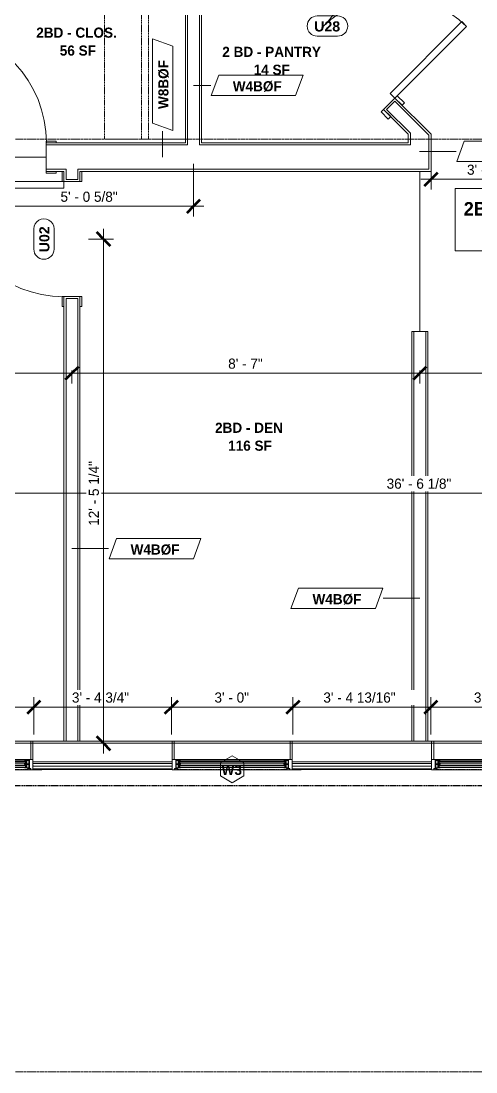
# Model space of a CAD drawing. Header units: inches. Extents: x -4058 to -1781, y 9814 to 12264.
# Drawn here: x -2413.7 to -2279, y 9891.2 to 10202.2 of the extents above; entities that cross this region are included whole.
import ezdxf

# ---------------------------------------------------------------- set-up
doc = ezdxf.new("R2010")
doc.units = ezdxf.units.IN
doc.header["$MEASUREMENT"] = 0
for name, pattern in [('Aligning Line 1_8_', [0.25, 0.125, -0.125]), ('Dash', [0.25, 0.125, -0.125]), ('Dash 3_32_', [0.1875, 0.09375, -0.09375]), ('Dash_2_', [0.25, 0.125, -0.125]), ('Grid Line 1_2_', [0.875, 0.5, -0.125, 0.125, -0.125])]:
    doc.linetypes.add(name, pattern=pattern)
for name, color, linetype, lineweight in [('0-1', 7, 'Continuous', 5), ('0-2', 7, 'Continuous', 9), ('A-ANNO-DIMS', 211, 'Continuous', 9), ('A-ANNO-DIMS-32', 211, 'Continuous', 9), ('A-AREA-IDEN', 2, 'Continuous', 9), ('A-DETL-1', 90, 'Dash 3_32_', 9), ('A-DETL-GENF-HDLN-1', 7, 'Dash', 9), ('A-DETL-GENF-HDLN-2', 1, 'Continuous', 18), ('A-DOOR-2', 31, 'Continuous', 9), ('A-DOOR-IDEN', 31, 'Continuous', 9), ('A-FLOR-2', 192, 'Continuous', 9), ('A-GLAZ', 151, 'Continuous', 18), ('A-GLAZ-1', 7, 'Continuous', 9), ('A-GLAZ-IDEN', 152, 'Continuous', 9), ('A-WALL-1', 7, 'Continuous', 9), ('A-WALL-2', 113, 'Continuous', 9), ('A-WALL-IDEN', 211, 'Continuous', 9), ('G-ANNO-SYMB', 111, 'Aligning Line 1_8_', 9), ('I-WALL-4', 2, 'Continuous', 9), ('Q-CASE', 31, 'Continuous', 9), ('Q-CASE-HDLN', 31, 'Dash', 9), ('S-GRID-1', 1, 'Grid Line 1_2_', 9)]:
    doc.layers.add(name, color=color, linetype=linetype, lineweight=lineweight)
doc.layers.add('0-4', color=250, linetype='Dash_2_')
doc.styles.add('Arial_B', font='arialbd.ttf', dxfattribs={"height": 3})
doc.styles.add('Century Gothic', font='ufonts.com_century-gothic.ttf', dxfattribs={"height": 3})
doc.styles.add('Century Gothic_B', font='GOTHICB.TTF', dxfattribs={"height": 3})
doc.styles.add('Century Gothic_B_1', font='GOTHICB.TTF', dxfattribs={"height": 4})
doc.dimstyles.new('MARKETING_DIMENSION', dxfattribs={"dimscale": 12, "dimtxt": 3.132505, "dimasz": 0.333333, "dimexe": 0.25, "dimexo": 0.166667, "dimgap": 0.041667, "dimtad": 1, "dimdec": 4, "dimrnd": 0.0625, "dimzin": 3, "dimdsep": 46, "dimlunit": 4, "dimtxsty": 'Century Gothic', "dimblk1": 'OBLIQUE', "dimblk2": 'OBLIQUE', "dimsah": 1, "dimcen": 0.09, "dimdle": 0.25, "dimazin": 0, "dimtfac": 1, "dimtdec": 4, "dimtix": 1, "dimtmove": 0, "dimatfit": 3, "dimfxl": 1, "dimtvp": 1, "dimtfill": 1, "dimfrac": 2, "dimtolj": 1, "dimtzin": 0, "dimarcsym": 2})
doc.dimstyles.new('THE_DIMENSION_STRING', dxfattribs={"dimscale": 12, "dimtxt": 3.132505, "dimasz": 0.333333, "dimexe": 0.25, "dimexo": 0.166667, "dimgap": 0.041667, "dimtad": 1, "dimdec": 4, "dimrnd": 0.0625, "dimzin": 3, "dimdsep": 46, "dimlunit": 4, "dimtxsty": 'Century Gothic', "dimblk1": 'OBLIQUE', "dimblk2": 'OBLIQUE', "dimsah": 1, "dimcen": 0.09, "dimdle": 0.25, "dimazin": 0, "dimtfac": 1, "dimtdec": 4, "dimtix": 1, "dimtmove": 0, "dimatfit": 3, "dimfxl": 1, "dimtvp": 1, "dimtfill": 1, "dimfrac": 2, "dimtolj": 1, "dimtzin": 0, "dimarcsym": 2})
doc.dimstyles.new('THE_DIMENSION_STRING_2', dxfattribs={"dimscale": 12, "dimtxt": 3.132505, "dimasz": 0.333333, "dimexe": 0.25, "dimexo": 0.166667, "dimgap": 0.041667, "dimtad": 1, "dimdec": 4, "dimrnd": 0.0625, "dimzin": 3, "dimdsep": 46, "dimlunit": 4, "dimtxsty": 'Century Gothic', "dimblk1": 'OBLIQUE', "dimblk2": 'OBLIQUE', "dimsah": 1, "dimcen": 0.09, "dimdle": 0.25, "dimazin": 0, "dimtfac": 1, "dimtdec": 4, "dimtix": 1, "dimtmove": 0, "dimatfit": 3, "dimfxl": 1, "dimtvp": 1, "dimtfill": 1, "dimfrac": 2, "dimtolj": 1, "dimtzin": 0, "dimarcsym": 2})
doc.dimstyles.new('THE_DIMENSION_STRING_3', dxfattribs={"dimscale": 12, "dimtxt": 3.132505, "dimasz": 0.333333, "dimexe": 0.25, "dimexo": 0.166667, "dimgap": 0.041667, "dimtad": 1, "dimdec": 4, "dimrnd": 0.0625, "dimzin": 3, "dimdsep": 46, "dimlunit": 4, "dimtxsty": 'Century Gothic', "dimblk1": 'OBLIQUE', "dimblk2": 'OBLIQUE', "dimsah": 1, "dimcen": 0.09, "dimdle": 0.25, "dimazin": 0, "dimtfac": 1, "dimtdec": 4, "dimtix": 1, "dimtmove": 0, "dimatfit": 3, "dimfxl": 1, "dimtvp": 1, "dimtfill": 1, "dimfrac": 2, "dimtolj": 1, "dimtzin": 0, "dimarcsym": 2})
doc.dimstyles.new('THE_DIMENSION_STRING_4', dxfattribs={"dimscale": 12, "dimtxt": 3.132505, "dimasz": 0.333333, "dimexe": 0.25, "dimexo": 0.166667, "dimgap": 0.041667, "dimtad": 1, "dimdec": 4, "dimrnd": 0.0625, "dimzin": 3, "dimdsep": 46, "dimlunit": 4, "dimtxsty": 'Century Gothic', "dimblk1": 'OBLIQUE', "dimblk2": 'OBLIQUE', "dimsah": 1, "dimcen": 0.09, "dimdle": 0.25, "dimazin": 0, "dimtfac": 1, "dimtdec": 4, "dimtix": 1, "dimtmove": 0, "dimatfit": 3, "dimfxl": 1, "dimtvp": 1, "dimtfill": 1, "dimfrac": 2, "dimtolj": 1, "dimtzin": 0, "dimarcsym": 2})
doc.dimstyles.new('THE_DIMENSION_STRING_5', dxfattribs={"dimscale": 12, "dimtxt": 3.132505, "dimasz": 0.333333, "dimexe": 0.25, "dimexo": 0.166667, "dimgap": 0.041667, "dimtad": 1, "dimdec": 4, "dimrnd": 0.0625, "dimzin": 3, "dimdsep": 46, "dimlunit": 4, "dimtxsty": 'Century Gothic', "dimblk1": 'OBLIQUE', "dimblk2": 'OBLIQUE', "dimsah": 1, "dimcen": 0.09, "dimdle": 0.25, "dimazin": 0, "dimtfac": 1, "dimtdec": 4, "dimtix": 1, "dimtmove": 0, "dimatfit": 3, "dimfxl": 1, "dimtvp": 1, "dimtfill": 1, "dimfrac": 2, "dimtolj": 1, "dimtzin": 0, "dimarcsym": 2})

# ---------------------------------------------------------------- blocks, each defined once
blk = doc.blocks.new('Window-Double_Hung-Marvin-Essential - ESDH3066 - 3rd floor-3357212-UNITS PLANS - 3RD FLOOR')
at = {"layer": 'A-DETL-GENF-HDLN-1'}
blk.add_line((16.1, -4.22), (-16.5, -4.22), dxfattribs=at)
at = {"layer": 'A-DETL-GENF-HDLN-2'}
for p, q in [((-17.13, 4.19), (-17.75, 4.19)), ((-17.13, -1.16), (-17.13, 4.19)), ((17.12, 4.19), (17.75, 4.19)), ((17.12, 4.19), (17.12, -1.16)), ((-17.9, -3.19), (-17.9, -3.08)), ((-17.9, -3.08), (-17.75, -3.08)), ((-16.72, -1.19), (-17.75, -1.19)), ((-17.75, -4.28), (-17.75, -1.19)), ((-16.72, -3.77), (-16.72, -1.19)), ((-16.56, -1.53), (-15.34, -1.53)), ((-16.56, -1.53), (-16.56, -2.47)), ((-15.34, -2.47), (-16.56, -2.47)), ((-16.56, -2.75), (-15.34, -2.75)), ((-16.56, -2.75), (-16.56, -3.69)), ((-15.28, -1.65), (-15.94, -1.65)), ((-15.94, -1.65), (-15.94, -2.37)), ((-15.94, -2.37), (-15.28, -2.37)), ((-15.28, -2.87), (-15.94, -2.87)), ((-15.94, -2.87), (-15.94, -3.59)), ((-15.84, -1.66), (-15.84, -2.35)), ((-15.84, -2.88), (-15.84, -3.57)), ((-15.54, -1.79), (-15.54, -2.23)), ((-15.54, -3.01), (-15.54, -3.45)), ((-15.34, -1.53), (-15.28, -1.59)), ((-15.34, -2.47), (-15.28, -2.41)), ((-15.34, -2.75), (-15.28, -2.81)), ((-15.28, -1.59), (-15.28, -1.65)), ((-15.28, -2.37), (-15.28, -2.41)), ((-15.28, -2.81), (-15.28, -2.87)), ((15.34, -1.53), (15.28, -1.59)), ((15.28, -1.59), (15.28, -1.65)), ((15.28, -1.65), (15.94, -1.65)), ((15.28, -2.37), (15.28, -2.41)), ((15.94, -2.37), (15.28, -2.37)), ((15.34, -2.47), (15.28, -2.41)), ((15.34, -2.75), (15.28, -2.81)), ((15.28, -2.81), (15.28, -2.87)), ((15.28, -2.87), (15.94, -2.87)), ((16.56, -1.53), (15.34, -1.53)), ((15.34, -2.47), (16.56, -2.47)), ((16.56, -2.75), (15.34, -2.75)), ((15.54, -1.79), (15.54, -2.23)), ((15.54, -3.01), (15.54, -3.45)), ((15.84, -1.66), (15.84, -2.35)), ((15.84, -2.88), (15.84, -3.57)), ((15.94, -1.65), (15.94, -2.37)), ((15.94, -2.87), (15.94, -3.59)), ((16.56, -1.53), (16.56, -2.47)), ((16.56, -2.75), (16.56, -3.69)), ((16.72, -3.77), (16.72, -1.19)), ((16.72, -1.19), (17.75, -1.19)), ((17.75, -4.28), (17.75, -1.19)), ((17.9, -3.08), (17.75, -3.08)), ((17.9, -3.19), (17.9, -3.08)), ((-19.25, -3.23), (-19.25, -3.19)), ((-19.25, -3.19), (-17.9, -3.19)), ((-17.75, -3.23), (-19.25, -3.23)), ((-17.75, -4.28), (-17.16, -4.28)), ((-17.08, -3.87), (-17.16, -4.28)), ((-17.08, -3.87), (-16.19, -3.87)), ((-16.85, -4.25), (-16.85, -3.87)), ((-16.3, -4.25), (-16.85, -4.25)), ((-16.38, -3.77), (-16.72, -3.77)), ((-15.34, -3.69), (-16.56, -3.69)), ((-16.38, -3.87), (-16.38, -3.77)), ((-16.18, -4.01), (-16.3, -4.01)), ((-16.3, -4.01), (-16.3, -4.25)), ((-16.19, -3.87), (-16.19, -3.97)), ((-16.19, -3.97), (-16.1, -3.97)), ((-16.18, -4.22), (-16.18, -4.01)), ((-16.18, -4.22), (-16.1, -4.22)), ((-16.1, -3.97), (-16.1, -4.22)), ((-15.94, -3.59), (-15.28, -3.59)), ((-15.34, -3.69), (-15.28, -3.63)), ((-15.28, -3.59), (-15.28, -3.63)), ((15.28, -3.59), (15.28, -3.63)), ((15.94, -3.59), (15.28, -3.59)), ((15.34, -3.69), (15.28, -3.63)), ((15.34, -3.69), (16.56, -3.69)), ((16.19, -3.97), (16.1, -3.97)), ((16.1, -3.97), (16.1, -4.22)), ((16.18, -4.22), (16.1, -4.22)), ((16.18, -4.22), (16.18, -4.01)), ((16.18, -4.01), (16.3, -4.01)), ((17.08, -3.87), (16.19, -3.87)), ((16.19, -3.87), (16.19, -3.97)), ((16.3, -4.01), (16.3, -4.25)), ((16.3, -4.25), (16.85, -4.25)), ((16.38, -3.87), (16.38, -3.77)), ((16.38, -3.77), (16.72, -3.77)), ((16.85, -4.25), (16.85, -3.87)), ((17.08, -3.87), (17.16, -4.28)), ((17.75, -4.28), (17.16, -4.28)), ((17.75, -3.23), (19.25, -3.23)), ((19.25, -3.19), (17.9, -3.19)), ((19.25, -3.23), (19.25, -3.19))]:
    blk.add_line(p, q, dxfattribs=at)
at = {"layer": 'A-GLAZ'}
for p, q in [((15.84, -1.66), (-15.84, -1.66)), ((15.84, -1.79), (-15.84, -1.79)), ((15.84, -2.23), (-15.84, -2.23)), ((15.84, -2.35), (-15.84, -2.35)), ((15.84, -2.88), (-15.84, -2.88)), ((15.84, -3.01), (-15.84, -3.01)), ((15.84, -3.45), (-15.84, -3.45)), ((15.84, -3.57), (-15.84, -3.57))]:
    blk.add_line(p, q, dxfattribs=at)
at = {"layer": 'A-GLAZ-1'}
for p, q in [((-17.75, 4.19), (17.75, 4.19)), ((-17.75, -1.16), (-17.75, 4.19)), ((17.75, 4.19), (17.75, -1.16)), ((-17.75, -1.19), (17.75, -1.19)), ((-17.75, -4.28), (-17.75, -1.19)), ((17.75, -1.19), (17.75, -4.28)), ((17.75, -4.28), (-17.75, -4.28)), ((17.75, -4.19), (20.4, -4.19)), ((20.4, -4.25), (17.75, -4.25)), ((20.4, -4.19), (20.4, -4.25))]:
    blk.add_line(p, q, dxfattribs=at)
blk = doc.blocks.new('CTR - 1st Phase - Shell_rvt-1-UNITS PLANS - 3RD FLOOR')
at = {"layer": 'A-WALL-1'}
for p, q in [((-2368.94, 9989.06), (-2410.17, 9989.06)), ((-2292.14, 9989.06), (-2333.44, 9989.06)), ((-2368.94, 9988.44), (-2410.17, 9988.44)), ((-2292.14, 9988.44), (-2333.44, 9988.44)), ((-2410.17, 9983.72), (-2410.17, 9983.69)), ((-2368.94, 9982.94), (-2410.17, 9982.94)), ((-2368.94, 9983.69), (-2368.94, 9983.72)), ((-2333.44, 9983.72), (-2333.44, 9983.69)), ((-2292.14, 9982.94), (-2333.44, 9982.94)), ((-2292.14, 9983.69), (-2292.14, 9983.72)), ((-2368.94, 9982.44), (-2410.17, 9982.44)), ((-2368.94, 9981.69), (-2410.17, 9981.69)), ((-2368.94, 9980.94), (-2410.17, 9980.94)), ((-2407.52, 9980.69), (-2368.94, 9980.69)), ((-2292.14, 9982.44), (-2333.44, 9982.44)), ((-2292.14, 9981.69), (-2333.44, 9981.69)), ((-2292.14, 9980.94), (-2333.44, 9980.94)), ((-2330.79, 9980.69), (-2292.14, 9980.69))]:
    blk.add_line(p, q, dxfattribs=at)
at = {"layer": '0-2'}
for p in [(-2427.92, 9984.88), (-2351.19, 9984.88), (-2274.39, 9984.88)]:
    blk.add_blockref('Window-Double_Hung-Marvin-Essential - ESDH3066 - 3rd floor-3357212-UNITS PLANS - 3RD FLOOR', p, dxfattribs=at)
blk = doc.blocks.new('OD_CW_Closet - OD_CW_Closet-3807278-UNITS PLANS - 3RD FLOOR')
at = {"layer": 'Q-CASE-HDLN'}
for p, q in [((67.55, 24), (0.74, 24)), ((0.74, 24), (0.74, 0)), ((67.55, 0), (67.55, 24)), ((0.74, 13), (67.55, 13)), ((0.74, 11), (67.55, 11)), ((0.74, 0), (67.55, 0))]:
    blk.add_line(p, q, dxfattribs=at)
blk = doc.blocks.new('SWING - SINGLE - FLUSH - SWING - FLUSH - 2-10 x 6-8 - PRIVACY-4202140-UNITS PLANS - 3RD FLOOR')
at = {"layer": 'A-DOOR-2'}
for p, q in [((-20, 4.25), (-20, 4.75)), ((-20, 4.75), (-17, 4.75)), ((-17, 4.25), (-20, 4.25)), ((-17, 4.75), (-17, 4.25)), ((17, 4.25), (17, 4.75)), ((17, 4.75), (20, 4.75)), ((20, 4.25), (17, 4.25)), ((20, 4.75), (20, 4.25)), ((-20, -4.25), (-17, -4.25)), ((-20, -4.75), (-20, -4.25)), ((-17, -4.75), (-20, -4.75)), ((-17, -4.25), (-17, -4.75)), ((15, -4.25), (15, -38.26)), ((17, -4.25), (15, -4.25)), ((17, -4.25), (17, -38.26)), ((17, -4.25), (20, -4.25)), ((17, -4.75), (17, -4.25)), ((20, -4.75), (17, -4.75)), ((20, -4.25), (20, -4.75)), ((17, -38.26), (15, -38.26))]:
    blk.add_line(p, q, dxfattribs=at)
blk.add_arc((17, -4.25), 34.07, 180, 266.6343, dxfattribs=at)
blk = doc.blocks.new('SWING - SINGLE - FLUSH - SWING - FLUSH - 2-10 x 6-8 - PRIVACY-4202128-UNITS PLANS - 3RD FLOOR')
at = {"layer": 'A-DOOR-2'}
for p, q in [((15, 2.37), (15, 36.38)), ((17, 36.38), (15, 36.38)), ((17, 2.37), (17, 36.38)), ((-17, 2.87), (-20, 2.87)), ((-20, 2.87), (-20, 2.37)), ((-20, 2.37), (-17, 2.37)), ((-17, 2.37), (-17, 2.87)), ((17, 2.37), (15, 2.37)), ((20, 2.87), (17, 2.87)), ((17, 2.87), (17, 2.37)), ((17, 2.37), (20, 2.37)), ((20, 2.37), (20, 2.87)), ((-17, -2.38), (-20, -2.38)), ((-20, -2.38), (-20, -2.88)), ((-20, -2.88), (-17, -2.88)), ((-17, -2.88), (-17, -2.38)), ((20, -2.38), (17, -2.38)), ((17, -2.38), (17, -2.88)), ((17, -2.88), (20, -2.88)), ((20, -2.88), (20, -2.38))]:
    blk.add_line(p, q, dxfattribs=at)
blk.add_arc((17, 2.37), 34.07, 93.3657, 180, dxfattribs=at)
blk = doc.blocks.new('SWING - DOUBLE - FLUSH - SWING - DOUBLE - 5-0 x 6-8 - DUMMY-3703244-UNITS PLANS - 3RD FLOOR')
at = {"layer": 'A-DOOR-2'}
for p, q in [((-30, 3.375), (-30, 32.375)), ((-30, 32.375), (-28, 32.375)), ((-28, 32.375), (-28, 2.375)), ((30, 32.375), (28, 32.375)), ((28, 32.375), (28, 2.375)), ((30, 3.375), (30, 32.375)), ((-30, 3.375), (-33, 3.375)), ((-33, 3.375), (-33, 2.375)), ((-30, 2.375), (-30, 3.375)), ((33, 3.375), (30, 3.375)), ((30, 3.375), (30, 2.375)), ((33, 2.375), (33, 3.375)), ((-33, 2.375), (-30, 2.375)), ((-28, 2.375), (-30, 2.375)), ((28, 2.375), (30, 2.375)), ((30, 2.375), (33, 2.375)), ((-30, -2.375), (-33, -2.375)), ((-33, -2.375), (-33, -3.375)), ((-30, -3.375), (-30, -2.375)), ((33, -2.375), (30, -2.375)), ((30, -2.375), (30, -3.375)), ((33, -3.375), (33, -2.375)), ((-33, -3.375), (-30, -3.375)), ((30, -3.375), (33, -3.375))]:
    blk.add_line(p, q, dxfattribs=at)
for centre, start, end in [((-30, 2.375), 360, 90), ((30, 2.375), 90, 180)]:
    blk.add_arc(centre, 30, start, end, dxfattribs=at)
blk = doc.blocks.new('DIMBLOCK38-UNITS PLANS - 3RD FLOOR')
at = {"layer": 'A-ANNO-DIMS-32'}
for p, q in [((-2445.92, 9991.06), (-2445.92, 10002.14)), ((-2409.92, 9991.06), (-2409.92, 10002.14)), ((-2445.92, 9999.14), (-2409.92, 9999.14)), ((-2445.92, 9999.14), (-2445.92, 9991.06)), ((-2409.92, 9999.14), (-2409.92, 9991.06))]:
    blk.add_line(p, q, dxfattribs=at)
at = {"layer": 'A-ANNO-DIMS-32', "lineweight": 50}
for p, q in [((-2445.92, 9999.14), (-2447.92, 9997.14)), ((-2445.92, 9999.14), (-2443.92, 10001.14)), ((-2409.92, 9999.14), (-2411.92, 9997.14)), ((-2409.92, 9999.14), (-2407.92, 10001.14))]:
    blk.add_line(p, q, dxfattribs=at)
at = {"layer": 'A-ANNO-DIMS-32', "color": 0, "insert": (-2433.17, 10003.49), "char_height": 3, "width": 12.5897, "attachment_point": 1, "line_spacing_factor": 0.984502, "style": 'Century Gothic', "bg_fill": 3, "box_fill_scale": 1.25, "bg_fill_color": 256, "bg_fill_true_color": 13158600, "bg_fill_transparency": 0}
blk.add_mtext('3\' - 0"', dxfattribs=at)
blk = doc.blocks.new('_Oblique')
at = {"color": 0, "linetype": 'ByBlock', "lineweight": -2}
blk.add_line((-0.5, -0.5), (0.5, 0.5), dxfattribs=at)
blk = doc.blocks.new('DIMBLOCK39-UNITS PLANS - 3RD FLOOR')
at = {"layer": 'A-ANNO-DIMS-32'}
for p, q in [((-2409.92, 9991.06), (-2409.92, 10002.14)), ((-2369.19, 9991.06), (-2369.19, 10002.14)), ((-2409.92, 9999.14), (-2369.19, 9999.14)), ((-2409.92, 9999.14), (-2409.92, 9991.06)), ((-2369.19, 9999.14), (-2369.19, 9991.06))]:
    blk.add_line(p, q, dxfattribs=at)
at = {"layer": 'A-ANNO-DIMS-32', "lineweight": 50}
for p, q in [((-2409.92, 9999.14), (-2411.92, 9997.14)), ((-2409.92, 9999.14), (-2407.92, 10001.14)), ((-2369.19, 9999.14), (-2371.19, 9997.14)), ((-2369.19, 9999.14), (-2367.19, 10001.14))]:
    blk.add_line(p, q, dxfattribs=at)
at = {"layer": 'A-ANNO-DIMS-32', "color": 0, "insert": (-2398.63, 10003.49), "char_height": 3, "width": 21.7784, "attachment_point": 1, "line_spacing_factor": 0.984502, "style": 'Century Gothic', "bg_fill": 3, "box_fill_scale": 1.25, "bg_fill_color": 256, "bg_fill_true_color": 13158600, "bg_fill_transparency": 0}
blk.add_mtext('3\' - 4 3/4"', dxfattribs=at)
blk = doc.blocks.new('DIMBLOCK40-UNITS PLANS - 3RD FLOOR')
at = {"layer": 'A-ANNO-DIMS-32'}
for p, q in [((-2369.19, 9991.06), (-2369.19, 10002.14)), ((-2333.19, 9991.06), (-2333.19, 10002.14)), ((-2369.19, 9999.14), (-2333.19, 9999.14)), ((-2369.19, 9999.14), (-2369.19, 9991.06)), ((-2333.19, 9999.14), (-2333.19, 9991.06))]:
    blk.add_line(p, q, dxfattribs=at)
at = {"layer": 'A-ANNO-DIMS-32', "lineweight": 50}
for p, q in [((-2369.19, 9999.14), (-2371.19, 9997.14)), ((-2369.19, 9999.14), (-2367.19, 10001.14)), ((-2333.19, 9999.14), (-2335.19, 9997.14)), ((-2333.19, 9999.14), (-2331.19, 10001.14))]:
    blk.add_line(p, q, dxfattribs=at)
at = {"layer": 'A-ANNO-DIMS-32', "color": 0, "insert": (-2356.43, 10003.49), "char_height": 3, "width": 12.5897, "attachment_point": 1, "line_spacing_factor": 0.984502, "style": 'Century Gothic', "bg_fill": 3, "box_fill_scale": 1.25, "bg_fill_color": 256, "bg_fill_true_color": 13158600, "bg_fill_transparency": 0}
blk.add_mtext('3\' - 0"', dxfattribs=at)
blk = doc.blocks.new('DIMBLOCK41-UNITS PLANS - 3RD FLOOR')
at = {"layer": 'A-ANNO-DIMS-32'}
for p, q in [((-2333.19, 9991.06), (-2333.19, 10002.14)), ((-2292.39, 9991.06), (-2292.39, 10002.14)), ((-2333.19, 9999.14), (-2292.39, 9999.14)), ((-2333.19, 9999.14), (-2333.19, 9991.06)), ((-2292.39, 9999.14), (-2292.39, 9991.06))]:
    blk.add_line(p, q, dxfattribs=at)
at = {"layer": 'A-ANNO-DIMS-32', "lineweight": 50}
for p, q in [((-2333.19, 9999.14), (-2335.19, 9997.14)), ((-2333.19, 9999.14), (-2331.19, 10001.14)), ((-2292.39, 9999.14), (-2294.39, 9997.14)), ((-2292.39, 9999.14), (-2290.39, 10001.14))]:
    blk.add_line(p, q, dxfattribs=at)
at = {"layer": 'A-ANNO-DIMS-32', "color": 0, "insert": (-2324.2, 10003.49), "char_height": 3, "width": 27.387, "attachment_point": 1, "line_spacing_factor": 0.984502, "style": 'Century Gothic', "bg_fill": 3, "box_fill_scale": 1.25, "bg_fill_color": 256, "bg_fill_true_color": 13158600, "bg_fill_transparency": 0}
blk.add_mtext('3\' - 4 13/16"', dxfattribs=at)
blk = doc.blocks.new('DIMBLOCK42-UNITS PLANS - 3RD FLOOR')
at = {"layer": 'A-ANNO-DIMS-32'}
for p, q in [((-2292.39, 9991.06), (-2292.39, 10002.14)), ((-2256.39, 9991.06), (-2256.39, 10002.14)), ((-2292.39, 9999.14), (-2256.39, 9999.14)), ((-2292.39, 9999.14), (-2292.39, 9991.06)), ((-2256.39, 9999.14), (-2256.39, 9991.06))]:
    blk.add_line(p, q, dxfattribs=at)
at = {"layer": 'A-ANNO-DIMS-32', "lineweight": 50}
for p, q in [((-2292.39, 9999.14), (-2294.39, 9997.14)), ((-2292.39, 9999.14), (-2290.39, 10001.14)), ((-2256.39, 9999.14), (-2258.39, 9997.14)), ((-2256.39, 9999.14), (-2254.39, 10001.14))]:
    blk.add_line(p, q, dxfattribs=at)
at = {"layer": 'A-ANNO-DIMS-32', "color": 0, "insert": (-2279.63, 10003.49), "char_height": 3, "width": 12.5897, "attachment_point": 1, "line_spacing_factor": 0.984502, "style": 'Century Gothic', "bg_fill": 3, "box_fill_scale": 1.25, "bg_fill_color": 256, "bg_fill_true_color": 13158600, "bg_fill_transparency": 0}
blk.add_mtext('3\' - 0"', dxfattribs=at)
blk = doc.blocks.new('DIMBLOCK518-UNITS PLANS - 3RD FLOOR')
at = {"layer": 'A-ANNO-DIMS-32'}
for p, q in [((-2514.29, 10015.28), (-2514.29, 10065.42)), ((-2514.29, 10062.42), (-2076.17, 10062.42)), ((-2514.29, 10062.42), (-2514.29, 10015.28)), ((-2076.17, 10063.25), (-2076.17, 10059.42)), ((-2076.17, 10062.42), (-2076.17, 10063.25))]:
    blk.add_line(p, q, dxfattribs=at)
at = {"layer": 'A-ANNO-DIMS-32', "lineweight": 50}
for p, q in [((-2514.29, 10062.42), (-2512.29, 10064.42)), ((-2076.17, 10062.42), (-2074.17, 10064.42)), ((-2514.29, 10062.42), (-2516.29, 10060.42)), ((-2076.17, 10062.42), (-2078.17, 10060.42))]:
    blk.add_line(p, q, dxfattribs=at)
at = {"layer": 'A-ANNO-DIMS-32', "color": 0, "insert": (-2305.47, 10066.77), "char_height": 3, "width": 24.5827, "attachment_point": 1, "line_spacing_factor": 0.984502, "style": 'Century Gothic', "bg_fill": 3, "box_fill_scale": 1.25, "bg_fill_color": 256, "bg_fill_true_color": 13158600, "bg_fill_transparency": 0}
blk.add_mtext('36\' - 6 1/8"', dxfattribs=at)
blk = doc.blocks.new('Window Tag - ONE-4156801-UNITS PLANS - 3RD FLOOR')
at = {"layer": 'A-GLAZ-IDEN'}
for p, q in [((0, 0.125), (-0.1071, 0.0619)), ((0.107, 0.062), (0, 0.125)), ((-0.1071, 0.0619), (-0.1071, -0.0619)), ((0.107, -0.0624), (0.107, 0.062)), ((-0.1071, -0.0619), (0, -0.125)), ((0, -0.125), (0.107, -0.0624))]:
    blk.add_line(p, q, dxfattribs=at)
blk = doc.blocks.new('DIMBLOCK640-UNITS PLANS - 3RD FLOOR')
at = {"layer": 'A-ANNO-DIMS-32'}
for p, q in [((-2362.62, 10159.91), (-2362.62, 10144.34)), ((-2362.62, 10147.34), (-2362.62, 10159.91)), ((-2423.25, 10155.16), (-2423.25, 10144.34)), ((-2423.25, 10147.34), (-2423.25, 10155.16)), ((-2423.25, 10147.34), (-2359.62, 10147.34))]:
    blk.add_line(p, q, dxfattribs=at)
at = {"layer": 'A-ANNO-DIMS-32', "lineweight": 50}
for p, q in [((-2423.25, 10147.34), (-2421.25, 10149.34)), ((-2362.62, 10147.34), (-2360.62, 10149.34)), ((-2423.25, 10147.34), (-2425.25, 10145.34)), ((-2362.62, 10147.34), (-2364.62, 10145.34))]:
    blk.add_line(p, q, dxfattribs=at)
at = {"layer": 'A-ANNO-DIMS-32', "color": 0, "insert": (-2402.01, 10151.68), "char_height": 3, "width": 21.7784, "attachment_point": 1, "line_spacing_factor": 0.984502, "style": 'Century Gothic', "bg_fill": 3, "box_fill_scale": 1.25, "bg_fill_color": 256, "bg_fill_true_color": 13158600, "bg_fill_transparency": 0}
blk.add_mtext('5\' - 0 5/8"', dxfattribs=at)
blk = doc.blocks.new('Wall Tag - Arch Wall-3956453-UNITS PLANS - 3RD FLOOR')
at = {"layer": 'A-WALL-IDEN'}
for p, q in [((-0.3561, 0.0937), (-0.4244, -0.0937)), ((0.4244, 0.0937), (-0.3561, 0.0937)), ((0.3561, -0.0937), (0.4244, 0.0937)), ((-0.4244, -0.0937), (0.3561, -0.0937))]:
    blk.add_line(p, q, dxfattribs=at)
blk = doc.blocks.new('DIMBLOCK833-UNITS PLANS - 3RD FLOOR')
at = {"layer": 'A-ANNO-DIMS-32'}
for p, q in [((-2526.12, 10097.95), (-2398.62, 10097.95)), ((-2523.12, 10098.77), (-2523.12, 10094.95)), ((-2523.12, 10097.95), (-2523.12, 10098.77)), ((-2398.62, 10098.77), (-2398.62, 10094.95)), ((-2398.62, 10097.95), (-2398.62, 10098.77))]:
    blk.add_line(p, q, dxfattribs=at)
at = {"layer": 'A-ANNO-DIMS-32', "lineweight": 50}
for p, q in [((-2523.12, 10097.95), (-2525.12, 10095.95)), ((-2523.12, 10097.95), (-2521.12, 10099.95)), ((-2398.62, 10097.95), (-2400.62, 10095.95)), ((-2398.62, 10097.95), (-2396.62, 10099.95))]:
    blk.add_line(p, q, dxfattribs=at)
at = {"layer": 'A-ANNO-DIMS-32', "color": 0, "insert": (-2471.12, 10102.29), "char_height": 3, "width": 24.5827, "attachment_point": 1, "line_spacing_factor": 0.984502, "style": 'Century Gothic', "bg_fill": 3, "box_fill_scale": 1.25, "bg_fill_color": 256, "bg_fill_true_color": 13158600, "bg_fill_transparency": 0}
blk.add_mtext('10\' - 4 1/2"', dxfattribs=at)
blk = doc.blocks.new('DIMBLOCK834-UNITS PLANS - 3RD FLOOR')
at = {"layer": 'A-ANNO-DIMS-32', "lineweight": 50}
for p, q in [((-2398.62, 10097.95), (-2400.62, 10095.95)), ((-2398.62, 10097.95), (-2396.62, 10099.95)), ((-2295.62, 10097.95), (-2297.62, 10095.95)), ((-2295.62, 10097.95), (-2293.62, 10099.95))]:
    blk.add_line(p, q, dxfattribs=at)
at = {"layer": 'A-ANNO-DIMS-32'}
for p, q in [((-2398.62, 10098.77), (-2398.62, 10094.95)), ((-2398.62, 10097.95), (-2398.62, 10098.77)), ((-2398.62, 10097.95), (-2295.62, 10097.95)), ((-2295.62, 10098.77), (-2295.62, 10094.95)), ((-2295.62, 10097.95), (-2295.62, 10098.77))]:
    blk.add_line(p, q, dxfattribs=at)
at = {"layer": 'A-ANNO-DIMS-32', "color": 0, "insert": (-2352.37, 10102.29), "char_height": 3, "width": 12.5897, "attachment_point": 1, "line_spacing_factor": 0.984502, "style": 'Century Gothic', "bg_fill": 3, "box_fill_scale": 1.25, "bg_fill_color": 256, "bg_fill_true_color": 13158600, "bg_fill_transparency": 0}
blk.add_mtext('8\' - 7"', dxfattribs=at)
blk = doc.blocks.new('DIMBLOCK835-UNITS PLANS - 3RD FLOOR')
at = {"layer": 'A-ANNO-DIMS-32', "lineweight": 50}
for p, q in [((-2295.62, 10097.95), (-2297.62, 10095.95)), ((-2295.62, 10097.95), (-2293.62, 10099.95)), ((-2076.17, 10097.95), (-2078.17, 10095.95)), ((-2076.17, 10097.95), (-2074.17, 10099.95))]:
    blk.add_line(p, q, dxfattribs=at)
at = {"layer": 'A-ANNO-DIMS-32'}
for p, q in [((-2295.62, 10098.77), (-2295.62, 10094.95)), ((-2295.62, 10097.95), (-2295.62, 10098.77)), ((-2295.62, 10097.95), (-2073.17, 10097.95)), ((-2076.17, 10099.06), (-2076.17, 10094.95)), ((-2076.17, 10097.95), (-2076.17, 10099.06))]:
    blk.add_line(p, q, dxfattribs=at)
at = {"layer": 'A-ANNO-DIMS-32', "color": 0, "insert": (-2197.31, 10102.29), "char_height": 3, "width": 27.387, "attachment_point": 1, "line_spacing_factor": 0.984502, "style": 'Century Gothic', "bg_fill": 3, "box_fill_scale": 1.25, "bg_fill_color": 256, "bg_fill_true_color": 13158600, "bg_fill_transparency": 0}
blk.add_mtext('18\' - 3 7/16"', dxfattribs=at)
blk = doc.blocks.new('Door Tag - Type Mark-2601225-UNITS PLANS - 3RD FLOOR')
at = {"layer": 'A-DOOR-IDEN'}
for p, q in [((0.09375, 0.09375), (-0.09375, 0.09375)), ((-0.09375, -0.09375), (0.09375, -0.09375))]:
    blk.add_line(p, q, dxfattribs=at)
for centre, start, end in [((-0.09375, 0), 90, 270), ((0.09375, 0), 270, 90)]:
    blk.add_arc(centre, 0.09375, start, end, dxfattribs=at)
blk = doc.blocks.new('DIMBLOCK999-UNITS PLANS - 3RD FLOOR')
at = {"layer": 'A-ANNO-DIMS-32', "lineweight": 50}
for p, q in [((-2389.3, 10137.66), (-2391.3, 10139.66)), ((-2389.3, 10137.66), (-2387.3, 10135.66)), ((-2389.3, 9988.44), (-2391.3, 9990.44)), ((-2389.3, 9988.44), (-2387.3, 9986.44))]:
    blk.add_line(p, q, dxfattribs=at)
at = {"layer": 'A-ANNO-DIMS-32'}
for p, q in [((-2389.3, 9985.44), (-2389.3, 10140.66)), ((-2393.75, 10137.66), (-2386.3, 10137.66)), ((-2389.3, 10137.66), (-2393.75, 10137.66)), ((-2168.56, 9988.44), (-2392.3, 9988.44)), ((-2389.3, 9988.44), (-2168.56, 9988.44))]:
    blk.add_line(p, q, dxfattribs=at)
at = {"layer": 'A-ANNO-DIMS-32', "color": 0, "insert": (-2393.65, 10052.81), "char_height": 3, "width": 24.5827, "attachment_point": 1, "rotation": 90, "line_spacing_factor": 0.984502, "style": 'Century Gothic', "bg_fill": 3, "box_fill_scale": 1.25, "bg_fill_color": 256, "bg_fill_true_color": 13158600, "bg_fill_transparency": 0}
blk.add_mtext('12\' - 5 1/4"', dxfattribs=at)
blk = doc.blocks.new('DIMBLOCK1003-UNITS PLANS - 3RD FLOOR')
at = {"layer": 'A-ANNO-DIMS-32'}
for p, q in [((-2496.63, 9985.44), (-2496.63, 10163.04)), ((-2508.1, 10160.04), (-2493.63, 10160.04)), ((-2496.63, 10160.04), (-2508.1, 10160.04)), ((-2164.99, 9988.44), (-2499.63, 9988.44)), ((-2496.63, 9988.44), (-2164.99, 9988.44))]:
    blk.add_line(p, q, dxfattribs=at)
at = {"layer": 'A-ANNO-DIMS-32', "lineweight": 50}
for p, q in [((-2496.63, 10160.04), (-2498.63, 10162.04)), ((-2496.63, 10160.04), (-2494.63, 10158.04)), ((-2496.63, 9988.44), (-2498.63, 9990.44)), ((-2496.63, 9988.44), (-2494.63, 9986.44))]:
    blk.add_line(p, q, dxfattribs=at)
at = {"layer": 'A-ANNO-DIMS-32', "color": 0, "insert": (-2500.97, 10064), "char_height": 3, "width": 24.5827, "attachment_point": 1, "rotation": 90, "line_spacing_factor": 0.984502, "style": 'Century Gothic', "bg_fill": 3, "box_fill_scale": 1.25, "bg_fill_color": 256, "bg_fill_true_color": 13158600, "bg_fill_transparency": 0}
blk.add_mtext('14\' - 3 5/8"', dxfattribs=at)
blk = doc.blocks.new('DIMBLOCK1530-UNITS PLANS - 3RD FLOOR')
at = {"layer": 'A-ANNO-DIMS-32'}
for p, q in [((-2292.32, 10158.16), (-2292.32, 10152.34)), ((-2292.32, 10155.34), (-2292.32, 10158.16)), ((-2295.32, 10155.34), (-2247.33, 10155.34)), ((-2250.33, 10156.17), (-2250.33, 10152.34)), ((-2250.33, 10155.34), (-2250.33, 10156.17))]:
    blk.add_line(p, q, dxfattribs=at)
at = {"layer": 'A-ANNO-DIMS-32', "lineweight": 50}
for p, q in [((-2292.32, 10155.34), (-2290.32, 10157.34)), ((-2250.33, 10155.34), (-2248.33, 10157.34)), ((-2292.32, 10155.34), (-2294.32, 10153.34)), ((-2250.33, 10155.34), (-2252.33, 10153.34))]:
    blk.add_line(p, q, dxfattribs=at)
at = {"layer": 'A-ANNO-DIMS-32', "color": 0, "insert": (-2281.67, 10159.68), "char_height": 3, "width": 24.8214, "attachment_point": 1, "line_spacing_factor": 0.984502, "style": 'Century Gothic', "bg_fill": 3, "box_fill_scale": 1.25, "bg_fill_color": 256, "bg_fill_true_color": 13158600, "bg_fill_transparency": 0}
blk.add_mtext('3\' - 6" MIN.', dxfattribs=at)

msp = doc.modelspace()

# ---------------------------------------------------------------- linework, layer by layer
at = {"layer": '0-4'}
msp.add_line((-1939.7738, 9975.89825), (-3043.10454, 9975.89825), dxfattribs=at)
at = {"layer": 'A-AREA-IDEN', "flags": 128}
msp.add_lwpolyline([(-2285.19952, 10152.66065), (-2247.07165, 10152.66065), (-2247.07165, 10134.21151), (-2285.19952, 10134.21151)], close=True, dxfattribs=at)
at = {"layer": 'A-DETL-1'}
for p, q in [((-2292.32374, 10163.15571), (-2292.32374, 10160.15571)), ((-2510.66335, 9988.4394), (-2082.66335, 9988.4394))]:
    msp.add_line(p, q, dxfattribs=at)
at = {"layer": 'A-FLOR-2'}
for p, q in [((-2406.24874, 10161.9144), (-2440.24874, 10161.9144)), ((-2295.62374, 10110.25458), (-2295.62374, 10157.6644))]:
    msp.add_line(p, q, dxfattribs=at)
at = {"layer": 'A-WALL-2'}
for p, q in [((-2364.99874, 10234.60452), (-2364.99874, 10166.1644)), ((-2364.37374, 10234.8634), (-2364.37374, 10165.5394)), ((-2360.87374, 10231.3634), (-2360.87374, 10165.5394)), ((-2360.24874, 10166.1644), (-2360.24874, 10229.85452)), ((-2303.03218, 10179.35547), (-2306.39094, 10175.99672)), ((-2303.03218, 10178.47159), (-2305.50705, 10175.99672)), ((-2292.32374, 10168.64703), (-2303.03218, 10179.35547)), ((-2303.03218, 10178.47159), (-2292.94874, 10168.38815)), ((-2306.39094, 10175.99672), (-2299.07374, 10168.67952)), ((-2305.50705, 10175.99672), (-2298.44874, 10168.9384)), ((-2299.07374, 10168.67952), (-2299.07374, 10166.1644)), ((-2298.44874, 10165.5394), (-2298.44874, 10168.9384)), ((-2292.94874, 10158.2894), (-2292.94874, 10168.38815)), ((-2292.32374, 10157.6644), (-2292.32374, 10168.64703)), ((-2364.37374, 10165.5394), (-2406.24874, 10165.5394)), ((-2298.44874, 10165.5394), (-2360.87374, 10165.5394)), ((-2400.37374, 10158.2894), (-2406.24874, 10158.2894)), ((-2400.99874, 10157.6644), (-2400.99874, 10154.6644)), ((-2400.37374, 10158.2894), (-2400.37374, 10155.2894)), ((-2360.87374, 10158.2894), (-2396.87374, 10158.2894)), ((-2396.87374, 10155.2894), (-2396.87374, 10158.2894)), ((-2396.24874, 10154.6644), (-2396.24874, 10157.6644)), ((-2364.99874, 10157.6644), (-2360.24874, 10157.6644)), ((-2292.94874, 10158.2894), (-2360.87374, 10158.2894)), ((-2299.07374, 10157.6644), (-2292.32374, 10157.6644)), ((-2400.99874, 10154.6644), (-2396.24874, 10154.6644)), ((-2400.37374, 10155.2894), (-2396.87374, 10155.2894)), ((-2400.99874, 10120.6644), (-2400.99874, 9989.0644)), ((-2396.24874, 10120.6644), (-2400.99874, 10120.6644)), ((-2396.87374, 10120.0394), (-2400.37374, 10120.0394)), ((-2400.37374, 10120.0394), (-2400.37374, 9989.0644)), ((-2396.87374, 9989.0644), (-2396.87374, 10120.0394)), ((-2396.24874, 9989.0644), (-2396.24874, 10120.6644)), ((-2297.99874, 10110.25458), (-2297.99874, 9989.0644)), ((-2293.24874, 10110.25458), (-2297.99874, 10110.25458)), ((-2297.37374, 9989.0644), (-2297.37374, 10110.25458)), ((-2293.87374, 9989.0644), (-2293.87374, 10110.25458)), ((-2293.24874, 9989.0644), (-2293.24874, 10110.25458)), ((-2400.99874, 9989.0644), (-2396.24874, 9989.0644)), ((-2297.99874, 9989.0644), (-2293.24874, 9989.0644))]:
    msp.add_line(p, q, dxfattribs=at)
at = {"layer": 'A-WALL-IDEN'}
for p, q in [((-2362.62374, 10183.12282), (-2357.52596, 10183.12282)), ((-2295.69874, 10163.57361), (-2284.85558, 10163.57361))]:
    msp.add_line(p, q, dxfattribs=at)
at = {"layer": 'G-ANNO-SYMB'}
msp.add_line((-1939.7738, 9975.89825), (-3043.10454, 9975.89825), dxfattribs=at)
at = {"layer": 'I-WALL-4'}
for p, q in [((-2364.99874, 10166.1644), (-2406.24874, 10166.1644)), ((-2406.24874, 10166.1644), (-2406.24874, 10157.6644)), ((-2299.07374, 10166.1644), (-2360.24874, 10166.1644)), ((-2406.24874, 10157.6644), (-2400.99874, 10157.6644)), ((-2396.24874, 10157.6644), (-2364.99874, 10157.6644)), ((-2360.24874, 10157.6644), (-2299.07374, 10157.6644))]:
    msp.add_line(p, q, dxfattribs=at)
at = {"layer": 'S-GRID-1'}
for p, q in [((-1781.27288, 10167.1894), (-4041.7795, 10167.1894)), ((-1781.27288, 9891.1894), (-4041.7795, 9891.1894))]:
    msp.add_line(p, q, dxfattribs=at)

# ---------------------------------------------------------------- block references
at = {"layer": '0-1'}
msp.add_blockref('CTR - 1st Phase - Shell_rvt-1-UNITS PLANS - 3RD FLOOR', (0, 0), dxfattribs=at)
at = {"layer": 'A-DOOR-2'}
for name, p, rotation in [('SWING - DOUBLE - FLUSH - SWING - DOUBLE - 5-0 x 6-8 - DUMMY-3703244-UNITS PLANS - 3RD FLOOR', (-2325.92476, 10198.8893), 314.9999999999073), ('SWING - SINGLE - FLUSH - SWING - FLUSH - 2-10 x 6-8 - PRIVACY-4202140-UNITS PLANS - 3RD FLOOR', (-2423.24874, 10161.9144), 180), ('SWING - SINGLE - FLUSH - SWING - FLUSH - 2-10 x 6-8 - PRIVACY-4202128-UNITS PLANS - 3RD FLOOR', (-2398.62374, 10137.6644), 90.00000000005124)]:
    msp.add_blockref(name, p, dxfattribs=dict(at, rotation=rotation))
at = {"layer": 'A-DOOR-IDEN', "xscale": 31.99999999999999, "yscale": 31.99999999999999, "zscale": 31.99999999999999}
msp.add_blockref('Door Tag - Type Mark-2601225-UNITS PLANS - 3RD FLOOR', (-2322.98283, 10200.69578), dxfattribs=at)
at = {"layer": 'A-GLAZ-IDEN', "xscale": 31.99999999999999, "yscale": 31.99999999999999, "zscale": 31.99999999999999}
msp.add_blockref('Window Tag - ONE-4156801-UNITS PLANS - 3RD FLOOR', (-2351.18624, 9980.78175), dxfattribs=at)
at = {"layer": 'A-WALL-IDEN', "xscale": 31.99999999999999, "yscale": 31.99999999999999, "zscale": 31.99999999999999, "rotation": 89.99999999999955}
msp.add_blockref('Wall Tag - Arch Wall-3956453-UNITS PLANS - 3RD FLOOR', (-2371.79935, 10183.35363), dxfattribs=at)
at = {"layer": 'A-WALL-IDEN', "xscale": 31.99999999999999, "yscale": 31.99999999999999, "zscale": 31.99999999999999}
for p in [(-2343.79425, 10183.12282), (-2271.12388, 10163.57361)]:
    msp.add_blockref('Wall Tag - Arch Wall-3956453-UNITS PLANS - 3RD FLOOR', p, dxfattribs=at)
at = {"layer": 'Q-CASE', "rotation": 269.9999999999671}
msp.add_blockref('OD_CW_Closet - OD_CW_Closet-3807278-UNITS PLANS - 3RD FLOOR', (-2388.99874, 10234.71338), dxfattribs=at)

# ---------------------------------------------------------------- texts
at = {"layer": 'A-AREA-IDEN', "attachment_point": 1}
for s, insert, char_height, width, style in [('2BD - CLOS.', (-2409.18808, 10200.23318), 3, 29.29, 'Century Gothic_B'), ('56 SF', (-2402.22745, 10194.93604), 3, 12.423, 'Century Gothic_B'), ('2 BD - PANTRY', (-2354.11285, 10194.54825), 3, 34.946, 'Century Gothic_B'), ('14 SF', (-2344.82151, 10189.25112), 3, 12.423, 'Century Gothic_B'), ('2BD B - ADA', (-2282.63952, 10148.60065), 4, 39.895, 'Century Gothic_B_1')]:
    msp.add_mtext(s, dxfattribs=dict(at, insert=insert, char_height=char_height, width=width, style=style))
at = {"layer": 'A-DOOR-IDEN', "insert": (-2326.91471, 10202.07564), "char_height": 3, "width": 9.393, "attachment_point": 1, "style": 'Arial_B'}
msp.add_mtext('U28', dxfattribs=at)
at = {"layer": 'A-DOOR-IDEN', "insert": (-2408.29581, 10133.73251), "char_height": 3, "width": 9.393, "attachment_point": 1, "rotation": 90, "style": 'Arial_B'}
msp.add_mtext('U02', dxfattribs=at)
at = {"layer": 'A-GLAZ-IDEN', "insert": (-2354.32298, 9982.0655), "char_height": 3, "width": 7.575, "attachment_point": 1, "style": 'Century Gothic_B'}
msp.add_mtext('W3', dxfattribs=at)
at = {"layer": 'A-WALL-IDEN', "insert": (-2373.04688, 10176.13771), "char_height": 3, "width": 17.372, "attachment_point": 1, "rotation": 90, "style": 'Century Gothic_B'}
msp.add_mtext('W8BØF', dxfattribs=at)
at = {"layer": 'A-WALL-IDEN', "insert": (-2351.01017, 10184.37035), "char_height": 3, "width": 17.372, "attachment_point": 1, "style": 'Century Gothic_B'}
msp.add_mtext('W4BØF', dxfattribs=at)

# ---------------------------------------------------------------- next in the draw order: dimensions: what is measured, and where the dimension line sits
at = {"layer": 'A-ANNO-DIMS'}
for base, p1, p2, dimstyle, override, picture, middle in [((-2362.62374, 10147.33829), (-2423.24874, 10157.1644), (-2362.62374, 10161.9144), 'THE_DIMENSION_STRING_3', {"dimpost": '<>', "dimfxl": 60.810798}, 'DIMBLOCK640-UNITS PLANS - 3RD FLOOR', (-2392.93624, 10149.57996)), ((-2398.62374, 10097.94607), (-2523.12374, 10100.7745), (-2398.62374, 10100.7745), 'MARKETING_DIMENSION', {"dimpost": '<>', "dimfxl": 124.5}, 'DIMBLOCK833-UNITS PLANS - 3RD FLOOR', (-2460.87374, 10100.18774)), ((-2076.17374, 10062.42467), (-2514.28624, 10013.2769), (-2076.17374, 10065.2531), 'THE_DIMENSION_STRING_2', {"dimpost": '<>', "dimfxl": 441.184869}, 'DIMBLOCK518-UNITS PLANS - 3RD FLOOR', (-2295.22999, 10064.66635)), ((-2409.92217, 9999.14476), (-2445.92217, 9989.0644), (-2409.92217, 9989.0644), 'THE_DIMENSION_STRING', {"dimpost": '<>', "dimfxl": 36}, 'DIMBLOCK38-UNITS PLANS - 3RD FLOOR', (-2427.92217, 10001.22022))]:
    dim = msp.add_linear_dim(base=base, p1=p1, p2=p2, dimstyle=dimstyle, override=override, dxfattribs=at)
    dim.commit()
    dim.dimension.update_dxf_attribs({"geometry": picture, "text_midpoint": middle})

# ---------------------------------------------------------------- next in the draw order: linework, layer by layer
at = {"layer": 'A-WALL-IDEN'}
for p, q in [((-2371.79935, 10161.9144), (-2371.79935, 10169.62193)), ((-2398.62374, 10046.04704), (-2387.78058, 10046.04704)), ((-2295.62374, 10031.3513), (-2306.46689, 10031.3513))]:
    msp.add_line(p, q, dxfattribs=at)

# ---------------------------------------------------------------- next in the draw order: block references
at = {"layer": 'A-DOOR-IDEN', "xscale": 31.99999999999999, "yscale": 31.99999999999999, "zscale": 31.99999999999999, "rotation": 89.99999999999955}
msp.add_blockref('Door Tag - Type Mark-2601225-UNITS PLANS - 3RD FLOOR', (-2406.91595, 10137.6644), dxfattribs=at)
at = {"layer": 'A-WALL-IDEN', "xscale": 31.99999999999999, "yscale": 31.99999999999999, "zscale": 31.99999999999999}
for p in [(-2374.04888, 10046.04704), (-2320.1986, 10031.3513)]:
    msp.add_blockref('Wall Tag - Arch Wall-3956453-UNITS PLANS - 3RD FLOOR', p, dxfattribs=at)

# ---------------------------------------------------------------- next in the draw order: texts
at = {"layer": 'A-WALL-IDEN', "char_height": 3, "width": 17.372, "attachment_point": 1, "style": 'Century Gothic_B'}
for insert in [(-2381.2648, 10047.29457), (-2327.41452, 10032.59884)]:
    msp.add_mtext('W4BØF', dxfattribs=dict(at, insert=insert))

# ---------------------------------------------------------------- next in the draw order: dimensions: what is measured, and where the dimension line sits
at = {"layer": 'A-ANNO-DIMS'}
for base, p1, p2, dimstyle, override, picture, middle in [((-2295.62374, 10097.94607), (-2398.62374, 10100.7745), (-2295.62374, 10100.7745), 'MARKETING_DIMENSION', {"dimpost": '<>', "dimfxl": 103}, 'DIMBLOCK834-UNITS PLANS - 3RD FLOOR', (-2347.12374, 10100.02153)), ((-2369.18624, 9999.14476), (-2409.92217, 9989.0644), (-2369.18624, 9989.0644), 'THE_DIMENSION_STRING', {"dimpost": '<>', "dimfxl": 40.735938}, 'DIMBLOCK39-UNITS PLANS - 3RD FLOOR', (-2389.55421, 10001.38643))]:
    dim = msp.add_linear_dim(base=base, p1=p1, p2=p2, dimstyle=dimstyle, override=override, dxfattribs=at)
    dim.commit()
    dim.dimension.update_dxf_attribs({"geometry": picture, "text_midpoint": middle})

# ---------------------------------------------------------------- next in the draw order: dimensions: what is measured, and where the dimension line sits
for base, p1, p2, dimstyle, override, picture, middle in [((-2076.17374, 10097.94607), (-2295.62374, 10100.7745), (-2076.17374, 10097.05657), 'MARKETING_DIMENSION', {"dimpost": '<>', "dimfxl": 219.481492}, 'DIMBLOCK835-UNITS PLANS - 3RD FLOOR', (-2185.89874, 10100.18774)), ((-2333.18624, 9999.14476), (-2369.18624, 9989.0644), (-2333.18624, 9989.0644), 'THE_DIMENSION_STRING', {"dimpost": '<>', "dimfxl": 36}, 'DIMBLOCK40-UNITS PLANS - 3RD FLOOR', (-2351.18624, 10001.22022))]:
    dim = msp.add_linear_dim(base=base, p1=p1, p2=p2, dimstyle=dimstyle, override=override, dxfattribs=at)
    dim.commit()
    dim.dimension.update_dxf_attribs({"geometry": picture, "text_midpoint": middle})

# ---------------------------------------------------------------- next in the draw order: dimensions: what is measured, and where the dimension line sits
dim = msp.add_linear_dim(base=(-2292.38624, 9999.14476), p1=(-2333.18624, 9989.0644), p2=(-2292.38624, 9989.0644), dimstyle='THE_DIMENSION_STRING', override={"dimpost": '<>', "dimfxl": 40.8}, dxfattribs=at)
dim.commit()
dim.dimension.update_dxf_attribs({"geometry": 'DIMBLOCK41-UNITS PLANS - 3RD FLOOR', "text_midpoint": (-2312.78624, 10001.38643)})

# ---------------------------------------------------------------- next in the draw order: dimensions: what is measured, and where the dimension line sits
dim = msp.add_linear_dim(base=(-2256.38624, 9999.14476), p1=(-2292.38624, 9989.0644), p2=(-2256.38624, 9989.0644), dimstyle='THE_DIMENSION_STRING', override={"dimpost": '<>', "dimfxl": 36}, dxfattribs=at)
dim.commit()
dim.dimension.update_dxf_attribs({"geometry": 'DIMBLOCK42-UNITS PLANS - 3RD FLOOR', "text_midpoint": (-2274.38624, 10001.22022)})

# ---------------------------------------------------------------- next in the draw order: dimensions: what is measured, and where the dimension line sits
dim = msp.add_linear_dim(base=(-2389.3049, 10137.6644), p1=(-2170.56061, 9988.4394), p2=(-2395.74874, 10137.6644), angle=90, dimstyle='THE_DIMENSION_STRING_4', override={"dimpost": '<>', "dimfxl": 270.14402}, dxfattribs=at)
dim.commit()
dim.dimension.update_dxf_attribs({"geometry": 'DIMBLOCK999-UNITS PLANS - 3RD FLOOR', "text_midpoint": (-2391.54657, 10063.0519)})

# ---------------------------------------------------------------- next in the draw order: dimensions: what is measured, and where the dimension line sits
dim = msp.add_linear_dim(base=(-2496.62644, 10160.0394), p1=(-2166.99238, 9988.4394), p2=(-2506.10317, 10160.0394), angle=90, dimstyle='MARKETING_DIMENSION', override={"dimpost": '<>', "dimfxl": 380.056165}, dxfattribs=at)
dim.commit()
dim.dimension.update_dxf_attribs({"geometry": 'DIMBLOCK1003-UNITS PLANS - 3RD FLOOR', "text_midpoint": (-2498.86811, 10074.2394)})

# ---------------------------------------------------------------- next in the draw order: texts
at = {"layer": 'A-AREA-IDEN', "char_height": 3, "attachment_point": 1, "style": 'Century Gothic_B'}
for s, insert, width in [('2BD - DEN', (-2356.25987, 10083.31202), 24.745), ('116 SF', (-2352.38585, 10078.01489), 15.352)]:
    msp.add_mtext(s, dxfattribs=dict(at, insert=insert, width=width))

# ---------------------------------------------------------------- next in the draw order: dimensions: what is measured, and where the dimension line sits
at = {"layer": 'A-ANNO-DIMS'}
dim = msp.add_linear_dim(base=(-2250.325995, 10155.338288), p1=(-2292.323737, 10160.155713), p2=(-2250.325995, 10158.166715), dimstyle='THE_DIMENSION_STRING_5', override={"dimpost": '<>MIN.', "dimfxl": 42.044815}, dxfattribs=at)
dim.commit()
dim.dimension.update_dxf_attribs({"geometry": 'DIMBLOCK1530-UNITS PLANS - 3RD FLOOR', "text_midpoint": (-2271.324866, 10157.413746)})

doc.saveas('drawing.dxf')
